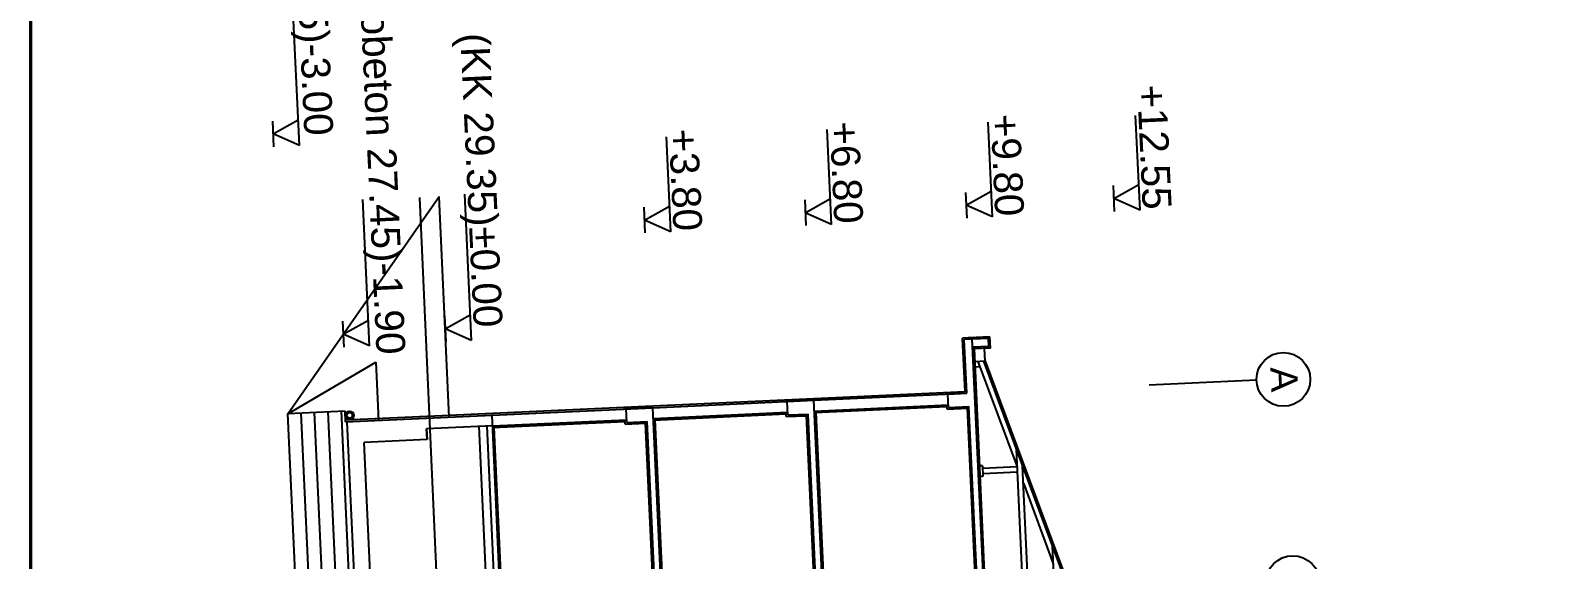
# Model space of a CAD drawing. Header units: centimetres. Extents: x 247352 to 270197, y -444050 to -441150.
# Drawn here: x 248360 to 248924, y -443290 to -443093 of the extents above; entities that cross this region are included whole.
import ezdxf

# ---------------------------------------------------------------- set-up
doc = ezdxf.new("R2010")
doc.units = ezdxf.units.CM
doc.layers.add('ROTAS-MIMARI-VAZIYET', color=8, linetype='Continuous')
doc.layers.add('ROTAS-PAFTA', color=144, linetype='Continuous')
doc.styles.add('ROTAS', font='arial.ttf')

msp = doc.modelspace()

# ---------------------------------------------------------------- linework, layer by layer
at = {"layer": 'ROTAS-MIMARI-VAZIYET'}
msp.add_line((248360.42, -444049.6), (248360.42, -441149.6), dxfattribs=at)
at = {"layer": 'ROTAS-MIMARI-VAZIYET', "ltscale": 0.03}
for p, q in [((248460.22, -443135.79), (248457.71, -443081.26)), ((248773.36, -443159.85), (248771.73, -443124.55)), ((248450.19, -443126.64), (248450.63, -443136.23)), ((248450.41, -443131.44), (248459.78, -443126.2)), ((248658.48, -443165.14), (248656.85, -443129.83)), ((248718.41, -443162.38), (248716.79, -443127.08)), ((248460.22, -443135.79), (248450.41, -443131.44)), ((248598.54, -443167.89), (248596.92, -443132.59)), ((248708.6, -443158.03), (248717.97, -443152.79)), ((248763.32, -443150.7), (248763.77, -443160.29)), ((248763.55, -443155.5), (248772.91, -443150.26)), ((248455.9, -443235.66), (248512.25, -443154.8)), ((248486.37, -443210.36), (248483.87, -443155.83)), ((248532.77, -443780.23), (248505.14, -443155.13)), ((248516.02, -443236.9), (248512.25, -443154.8)), ((248524.32, -443208.36), (248521.81, -443153.83)), ((248588.73, -443163.54), (248598.1, -443158.3)), ((248648.45, -443155.99), (248648.89, -443165.58)), ((248648.67, -443160.78), (248658.04, -443155.55)), ((248708.38, -443153.23), (248708.82, -443162.82)), ((248718.41, -443162.38), (248708.6, -443158.03)), ((248773.36, -443159.85), (248763.55, -443155.5)), ((248588.51, -443158.74), (248588.95, -443168.33)), ((248598.54, -443167.89), (248588.73, -443163.54)), ((248658.48, -443165.14), (248648.67, -443160.78)), ((248476.34, -443201.22), (248476.78, -443210.81)), ((248476.56, -443206.01), (248485.93, -443200.77)), ((248514.29, -443199.21), (248514.73, -443208.8)), ((248514.51, -443204), (248523.88, -443198.77)), ((248486.37, -443210.36), (248476.56, -443206.01)), ((248524.32, -443208.36), (248514.51, -443204)), ((248717.46, -443207.01), (248707.27, -443207.48)), ((248711.47, -443207.29), (248707.27, -443207.48)), ((248708.19, -443227.46), (248707.27, -443207.48)), ((248716.89, -443207.64), (248707.9, -443208.05)), ((248710.9, -443207.91), (248707.9, -443208.05)), ((248708.82, -443228.03), (248707.9, -443208.05)), ((248718.98, -443383.73), (248710.9, -443207.91)), ((248711.47, -443207.29), (248712.07, -443207.26)), ((248717.03, -443210.64), (248716.89, -443207.64)), ((248717.66, -443211.21), (248717.46, -443207.01)), ((248717.03, -443210.64), (248711.03, -443210.91)), ((248717.66, -443211.21), (248711.06, -443211.51)), ((248711.91, -443216.88), (248711.66, -443211.48)), ((248715.71, -443216.1), (248715.49, -443211.31)), ((248455.9, -443235.66), (248488.72, -443216.46)), ((248488.72, -443216.46), (248489.71, -443238.11)), ((248715.71, -443216.1), (248711.88, -443216.28)), ((248719.37, -443379.11), (248711.91, -443216.88)), ((248713.75, -443218.19), (248711.97, -443218.28)), ((248713.01, -443216.23), (248727.61, -443255.42)), ((248715.11, -443216.13), (248763.24, -443345.33)), ((248715.71, -443216.1), (248773.54, -443371.35)), ((248651.85, -443230.05), (248591.91, -443232.81)), ((248591.94, -443233.41), (248651.88, -443230.65)), ((248641.26, -443230.54), (248651.85, -443230.05)), ((248641.89, -443231.11), (248651.88, -443230.65)), ((248642.12, -443236.1), (248641.89, -443231.11)), ((248708.19, -443227.46), (248651.85, -443230.05)), ((248651.88, -443230.65), (248708.82, -443228.03)), ((248659.07, -443387.08), (248651.88, -443230.65)), ((248701.2, -443227.78), (248708.19, -443227.46)), ((248701.83, -443228.35), (248708.82, -443228.03)), ((248702.06, -443233.35), (248701.83, -443228.35)), ((248477.28, -443234.67), (248455.9, -443235.66)), ((248475.56, -443663.23), (248455.9, -443235.66)), ((248480.56, -443663), (248460.9, -443235.43)), ((248485.55, -443662.77), (248465.89, -443235.2)), ((248490.55, -443662.54), (248470.89, -443234.97)), ((248495.54, -443662.31), (248475.88, -443234.74)), ((248477.46, -443238.67), (248477.28, -443234.67)), ((248516, -443236.3), (248477.44, -443238.07)), ((248477.46, -443238.67), (248532.01, -443236.16)), ((248591.91, -443232.81), (248516, -443236.3)), ((248532.01, -443236.16), (248591.94, -443233.41)), ((248551.94, -443669.7), (248532.01, -443236.16)), ((248581.33, -443233.29), (248591.91, -443232.81)), ((248581.95, -443233.86), (248588.95, -443233.54)), ((248582.18, -443238.86), (248581.95, -443233.86)), ((248599.11, -443389.24), (248591.94, -443233.41)), ((248592.13, -443237.4), (248642.07, -443235.1)), ((248592.15, -443238), (248641.5, -443235.73)), ((248641.55, -443236.73), (248641.5, -443235.73)), ((248641.55, -443236.73), (248649.14, -443236.38)), ((248642.12, -443236.1), (248649.71, -443235.75)), ((248652.12, -443301.11), (248649.14, -443236.38)), ((248652.74, -443301.68), (248649.71, -443235.75)), ((248652.06, -443234.64), (248702.01, -443232.35)), ((248652.09, -443235.24), (248701.44, -443232.98)), ((248659.29, -443378.67), (248652.69, -443235.22)), ((248701.48, -443233.97), (248701.44, -443232.98)), ((248701.48, -443233.97), (248709.08, -443233.62)), ((248702.06, -443233.35), (248709.65, -443233)), ((248712.05, -443298.36), (248709.08, -443233.62)), ((248712.68, -443298.93), (248709.65, -443233)), ((248497.36, -443658.23), (248478.06, -443238.64)), ((248532.19, -443240.16), (248507.62, -443241.29)), ((248507.8, -443245.28), (248507.62, -443241.29)), ((248507.62, -443241.29), (248507.8, -443245.28)), ((248531.93, -443343.46), (248527.19, -443240.39)), ((248534.93, -443343.32), (248530.19, -443240.25)), ((248532.19, -443240.16), (248582.14, -443237.86)), ((248532.22, -443240.76), (248581.56, -443238.49)), ((248539.41, -443384.18), (248532.82, -443240.73)), ((248581.61, -443239.49), (248581.56, -443238.49)), ((248581.61, -443239.49), (248589.2, -443239.14)), ((248582.18, -443238.86), (248589.77, -443238.51)), ((248592.18, -443303.87), (248589.2, -443239.14)), ((248592.81, -443304.44), (248589.77, -443238.51)), ((248599.35, -443381.42), (248592.75, -443237.97)), ((248507.8, -443245.28), (248484.42, -443246.36)), ((248488.8, -443341.44), (248484.42, -443246.36)), ((248733.27, -443378.47), (248727.31, -443248.88)), ((248714.66, -443255.01), (248713.67, -443255.06)), ((248714.85, -443259.01), (248713.85, -443259.05)), ((248714.66, -443255.01), (248714.85, -443259.01)), ((248727.61, -443255.42), (248714.71, -443256.01)), ((248727.7, -443257.41), (248714.8, -443258.01)), ((248735.27, -443378.37), (248729.6, -443255.01)), ((248729.9, -443261.55), (248741.06, -443291.52)), ((248745.03, -443377.93), (248740.76, -443284.98))]:
    msp.add_line(p, q, dxfattribs=at)
msp.add_lwpolyline([(248776.75, -443224.92), (248816.78, -443223.08)], dxfattribs=at)
for centre, radius in [((248826.77, -443222.85), 10), ((248478.95, -443236.25), 1.6), ((248478.95, -443236.25), 1), ((248830.26, -443298.54), 10)]:
    msp.add_circle(centre, radius, dxfattribs=at)
at = {"layer": 'ROTAS-PAFTA'}
msp.add_line((248360, -444050), (248360, -441150), dxfattribs=at)
msp.add_lwpolyline([(248360, -444050), (250042, -444050), (250042, -441150), (248360, -441150)], close=True, dxfattribs=at)

# ---------------------------------------------------------------- texts
at = {"layer": 'ROTAS-MIMARI-VAZIYET', "ltscale": 0.03, "style": 'ROTAS'}
msp.add_text('A', height=10, rotation=-87.3673, dxfattribs=at).set_placement((248821.91, -443218.41))
at = {"layer": 'ROTAS-MIMARI-VAZIYET', "ltscale": 0.03, "char_height": 10.8, "rotation": 272.6327, "style": 'ROTAS'}
for s, insert, attachment_point in [('(kazı 26.35)-3.00', (248472.91, -443131.83), 3), ('(grobeton 27.45)-1.90', (248493.09, -443067.57), 1), ('(KK 29.35)%%P0.00', (248535.98, -443203.23), 3), ('+12.55', (248785.19, -443159.32), 3), ('+9.80 ', (248730.25, -443161.85), 3), ('+3.80 ', (248610.37, -443167.36), 3), ('+6.80 ', (248670.31, -443164.6), 3)]:
    msp.add_mtext(s, dxfattribs=dict(at, insert=insert, attachment_point=attachment_point))

doc.saveas('drawing.dxf')
